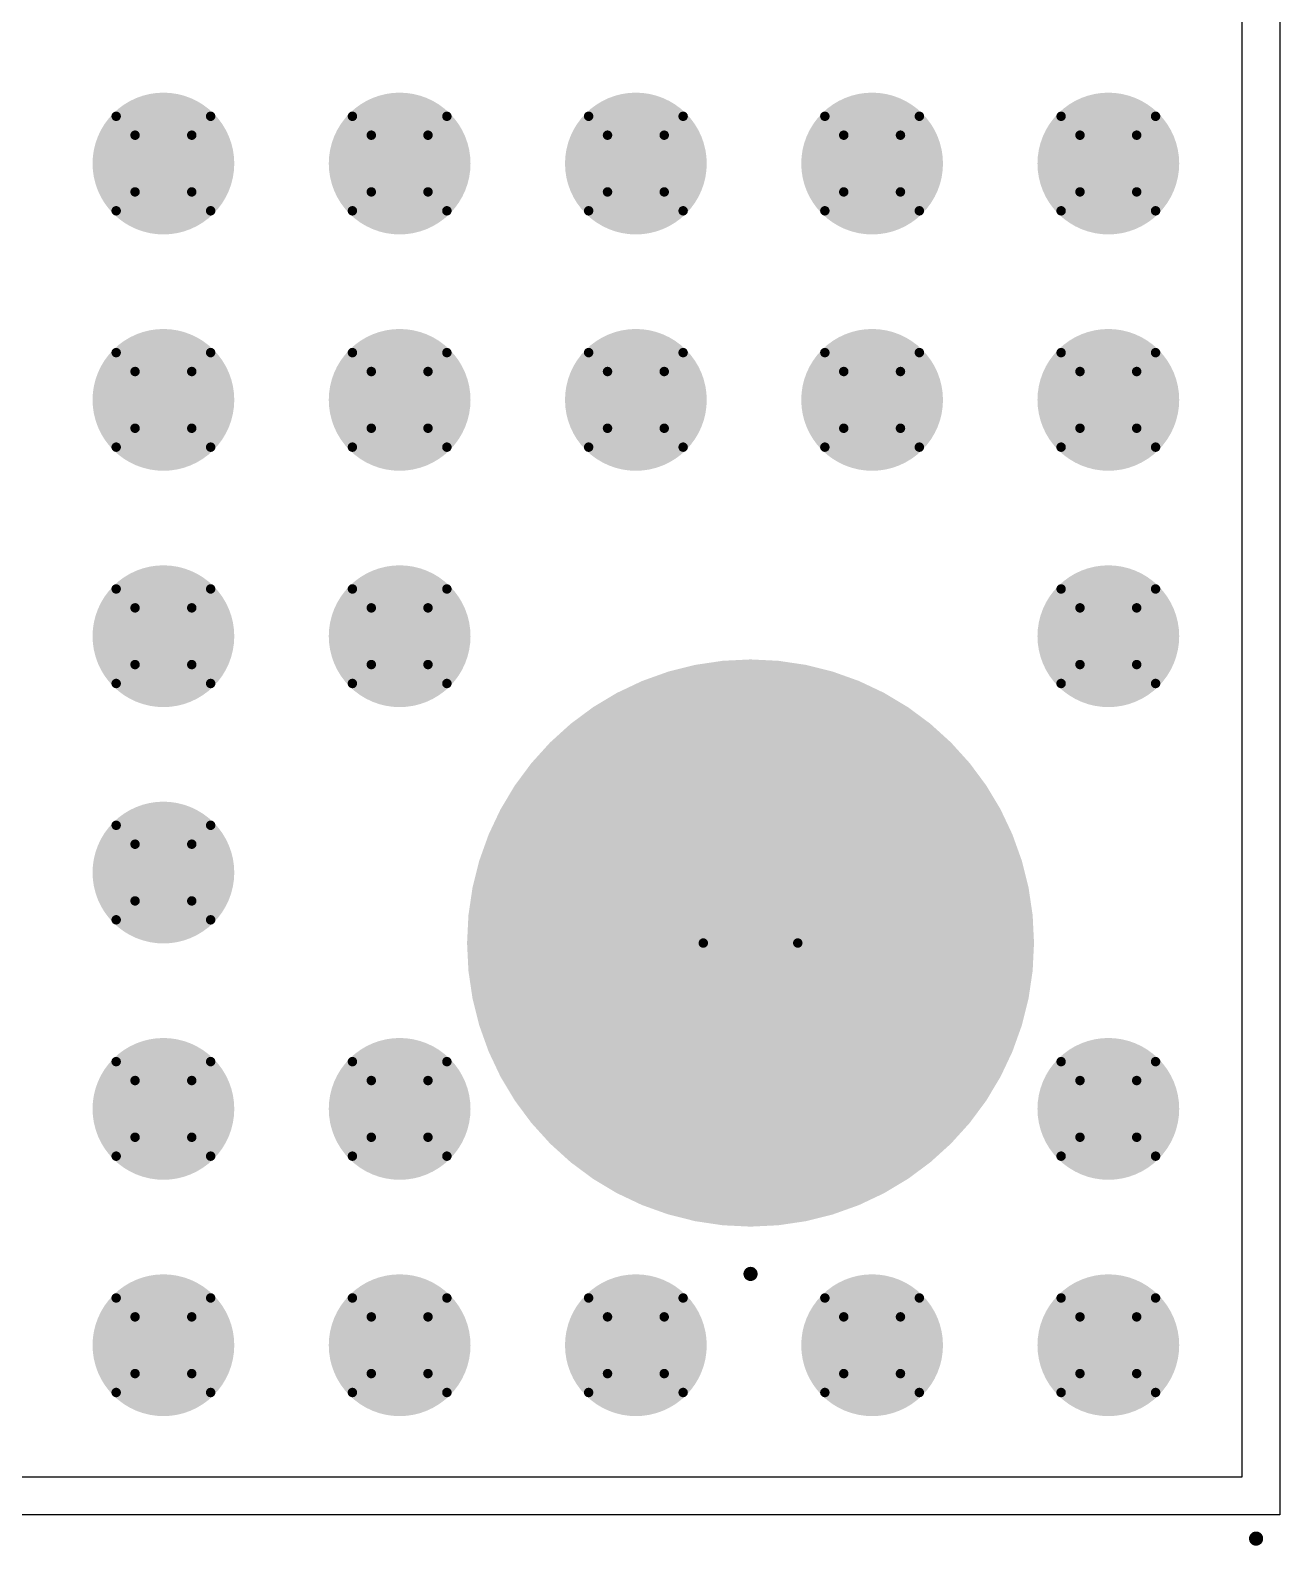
# Model space of a CAD drawing. Header units: millimetres. Extents: x -0.89 to 0.88, y -1.01 to 1.57.
# Drawn here: x 0.6156 to 0.88, y -1.0115 to -0.6909 of the extents above; entities that cross this region are included whole.
import ezdxf

# ---------------------------------------------------------------- set-up
doc = ezdxf.new("R2010")
doc.units = ezdxf.units.MM
doc.header["$MEASUREMENT"] = 0
for name, color, linetype in [('BottomLayer', 5, 'Continuous'), ('DrillDrawing', 1, 'Continuous'), ('Mechanical2', 216, 'Continuous'), ('Mechanical9', 56, 'Continuous'), ('MultiLayer', 9, 'Continuous'), ('PadHoleLayer', 156, 'Continuous'), ('TopLayer', 1, 'Continuous'), ('TopSolder', 216, 'Continuous'), ('ViaHoleLayer', 16, 'Continuous')]:
    doc.layers.add(name, color=color, linetype=linetype)

msp = doc.modelspace()

# ---------------------------------------------------------------- linework, layer by layer
at = {"layer": 'BottomLayer'}
for p, q in [((0.872, 0.997), (0.872, -0.997)), ((0.872, -0.997), (-0.872, -0.997))]:
    msp.add_line(p, q, dxfattribs=at)
for points, const_width in [([(0.63623, -0.71909, 1), (0.65123, -0.71909, 1)], 0.015), ([(0.68623, -0.71909, 1), (0.70123, -0.71909, 1)], 0.015), ([(0.73623, -0.71909, 1), (0.75123, -0.71909, 1)], 0.015), ([(0.78623, -0.71909, 1), (0.80123, -0.71909, 1)], 0.015), ([(0.83623, -0.71909, 1), (0.85123, -0.71909, 1)], 0.015), ([(0.63623, -0.76909, 1), (0.65123, -0.76909, 1)], 0.015), ([(0.68623, -0.76909, 1), (0.70123, -0.76909, 1)], 0.015), ([(0.73623, -0.76909, 1), (0.75123, -0.76909, 1)], 0.015), ([(0.78623, -0.76909, 1), (0.80123, -0.76909, 1)], 0.015), ([(0.83623, -0.76909, 1), (0.85123, -0.76909, 1)], 0.015), ([(0.63623, -0.81909, 1), (0.65123, -0.81909, 1)], 0.015), ([(0.68623, -0.81909, 1), (0.70123, -0.81909, 1)], 0.015), ([(0.83623, -0.81909, 1), (0.85123, -0.81909, 1)], 0.015), ([(0.738, -0.884, 1), (0.798, -0.884, 1)], 0.06), ([(0.63623, -0.86909, 1), (0.65123, -0.86909, 1)], 0.015), ([(0.63623, -0.91909, 1), (0.65123, -0.91909, 1)], 0.015), ([(0.68623, -0.91909, 1), (0.70123, -0.91909, 1)], 0.015), ([(0.83623, -0.91909, 1), (0.85123, -0.91909, 1)], 0.015), ([(0.63623, -0.96909, 1), (0.65123, -0.96909, 1)], 0.015), ([(0.68623, -0.96909, 1), (0.70123, -0.96909, 1)], 0.015), ([(0.73623, -0.96909, 1), (0.75123, -0.96909, 1)], 0.015), ([(0.78623, -0.96909, 1), (0.80123, -0.96909, 1)], 0.015), ([(0.83623, -0.96909, 1), (0.85123, -0.96909, 1)], 0.015)]:
    msp.add_lwpolyline(points, format="xyb", close=True, dxfattribs=dict(at, const_width=const_width))
at = {"layer": 'DrillDrawing', "const_width": 0.002}
for points in [[(0.63373, -0.70909), (0.65373, -0.70909)], [(0.63373, -0.72909), (0.63373, -0.70909)], [(0.65373, -0.72909), (0.65373, -0.70909)], [(0.68373, -0.70909), (0.70373, -0.70909)], [(0.68373, -0.72909), (0.68373, -0.70909)], [(0.70373, -0.72909), (0.70373, -0.70909)], [(0.73373, -0.70909), (0.75373, -0.70909)], [(0.73373, -0.72909), (0.73373, -0.70909)], [(0.75373, -0.72909), (0.75373, -0.70909)], [(0.78373, -0.70909), (0.80373, -0.70909)], [(0.78373, -0.72909), (0.78373, -0.70909)], [(0.80373, -0.72909), (0.80373, -0.70909)], [(0.83373, -0.70909), (0.85373, -0.70909)], [(0.83373, -0.72909), (0.83373, -0.70909)], [(0.85373, -0.72909), (0.85373, -0.70909)], [(0.63773, -0.71309), (0.64973, -0.71309)], [(0.63773, -0.72509), (0.63773, -0.71309)], [(0.64973, -0.72509), (0.64973, -0.71309)], [(0.68773, -0.71309), (0.69973, -0.71309)], [(0.68773, -0.72509), (0.68773, -0.71309)], [(0.69973, -0.72509), (0.69973, -0.71309)], [(0.73773, -0.71309), (0.74973, -0.71309)], [(0.73773, -0.72509), (0.73773, -0.71309)], [(0.74973, -0.72509), (0.74973, -0.71309)], [(0.78773, -0.71309), (0.79973, -0.71309)], [(0.78773, -0.72509), (0.78773, -0.71309)], [(0.79973, -0.72509), (0.79973, -0.71309)], [(0.83773, -0.71309), (0.84973, -0.71309)], [(0.83773, -0.72509), (0.83773, -0.71309)], [(0.84973, -0.72509), (0.84973, -0.71309)], [(0.63773, -0.72509), (0.64973, -0.72509)], [(0.68773, -0.72509), (0.69973, -0.72509)], [(0.73773, -0.72509), (0.74973, -0.72509)], [(0.78773, -0.72509), (0.79973, -0.72509)], [(0.83773, -0.72509), (0.84973, -0.72509)], [(0.63373, -0.72909), (0.65373, -0.72909)], [(0.68373, -0.72909), (0.70373, -0.72909)], [(0.73373, -0.72909), (0.75373, -0.72909)], [(0.78373, -0.72909), (0.80373, -0.72909)], [(0.83373, -0.72909), (0.85373, -0.72909)], [(0.63373, -0.75909), (0.65373, -0.75909)], [(0.63373, -0.77909), (0.63373, -0.75909)], [(0.65373, -0.77909), (0.65373, -0.75909)], [(0.68373, -0.75909), (0.70373, -0.75909)], [(0.68373, -0.77909), (0.68373, -0.75909)], [(0.70373, -0.77909), (0.70373, -0.75909)], [(0.73373, -0.75909), (0.75373, -0.75909)], [(0.73373, -0.77909), (0.73373, -0.75909)], [(0.75373, -0.77909), (0.75373, -0.75909)], [(0.78373, -0.75909), (0.80373, -0.75909)], [(0.78373, -0.77909), (0.78373, -0.75909)], [(0.80373, -0.77909), (0.80373, -0.75909)], [(0.83373, -0.75909), (0.85373, -0.75909)], [(0.83373, -0.77909), (0.83373, -0.75909)], [(0.85373, -0.77909), (0.85373, -0.75909)], [(0.63773, -0.76309), (0.64973, -0.76309)], [(0.63773, -0.77509), (0.63773, -0.76309)], [(0.64973, -0.77509), (0.64973, -0.76309)], [(0.68773, -0.76309), (0.69973, -0.76309)], [(0.68773, -0.77509), (0.68773, -0.76309)], [(0.69973, -0.77509), (0.69973, -0.76309)], [(0.73773, -0.76309), (0.74973, -0.76309)], [(0.73773, -0.77509), (0.73773, -0.76309)], [(0.74973, -0.77509), (0.74973, -0.76309)], [(0.78773, -0.76309), (0.79973, -0.76309)], [(0.78773, -0.77509), (0.78773, -0.76309)], [(0.79973, -0.77509), (0.79973, -0.76309)], [(0.83773, -0.76309), (0.84973, -0.76309)], [(0.83773, -0.77509), (0.83773, -0.76309)], [(0.84973, -0.77509), (0.84973, -0.76309)], [(0.63773, -0.77509), (0.64973, -0.77509)], [(0.68773, -0.77509), (0.69973, -0.77509)], [(0.73773, -0.77509), (0.74973, -0.77509)], [(0.78773, -0.77509), (0.79973, -0.77509)], [(0.83773, -0.77509), (0.84973, -0.77509)], [(0.63373, -0.77909), (0.65373, -0.77909)], [(0.68373, -0.77909), (0.70373, -0.77909)], [(0.73373, -0.77909), (0.75373, -0.77909)], [(0.78373, -0.77909), (0.80373, -0.77909)], [(0.83373, -0.77909), (0.85373, -0.77909)], [(0.63373, -0.80909), (0.65373, -0.80909)], [(0.63373, -0.82909), (0.63373, -0.80909)], [(0.65373, -0.82909), (0.65373, -0.80909)], [(0.68373, -0.80909), (0.70373, -0.80909)], [(0.68373, -0.82909), (0.68373, -0.80909)], [(0.70373, -0.82909), (0.70373, -0.80909)], [(0.83373, -0.80909), (0.85373, -0.80909)], [(0.83373, -0.82909), (0.83373, -0.80909)], [(0.85373, -0.82909), (0.85373, -0.80909)], [(0.63773, -0.81309), (0.64973, -0.81309)], [(0.63773, -0.82509), (0.63773, -0.81309)], [(0.64973, -0.82509), (0.64973, -0.81309)], [(0.68773, -0.81309), (0.69973, -0.81309)], [(0.68773, -0.82509), (0.68773, -0.81309)], [(0.69973, -0.82509), (0.69973, -0.81309)], [(0.83773, -0.81309), (0.84973, -0.81309)], [(0.83773, -0.82509), (0.83773, -0.81309)], [(0.84973, -0.82509), (0.84973, -0.81309)], [(0.63773, -0.82509), (0.64973, -0.82509)], [(0.68773, -0.82509), (0.69973, -0.82509)], [(0.83773, -0.82509), (0.84973, -0.82509)], [(0.63373, -0.82909), (0.65373, -0.82909)], [(0.68373, -0.82909), (0.70373, -0.82909)], [(0.83373, -0.82909), (0.85373, -0.82909)], [(0.63373, -0.85909), (0.65373, -0.85909)], [(0.63373, -0.87909), (0.63373, -0.85909)], [(0.65373, -0.87909), (0.65373, -0.85909)], [(0.63773, -0.86309), (0.64973, -0.86309)], [(0.63773, -0.87509), (0.63773, -0.86309)], [(0.64973, -0.87509), (0.64973, -0.86309)], [(0.63773, -0.87509), (0.64973, -0.87509)], [(0.63373, -0.87909), (0.65373, -0.87909)], [(0.63373, -0.90909), (0.65373, -0.90909)], [(0.63373, -0.92909), (0.63373, -0.90909)], [(0.65373, -0.92909), (0.65373, -0.90909)], [(0.68373, -0.90909), (0.70373, -0.90909)], [(0.68373, -0.92909), (0.68373, -0.90909)], [(0.70373, -0.92909), (0.70373, -0.90909)], [(0.83373, -0.90909), (0.85373, -0.90909)], [(0.83373, -0.92909), (0.83373, -0.90909)], [(0.85373, -0.92909), (0.85373, -0.90909)], [(0.63773, -0.91309), (0.64973, -0.91309)], [(0.63773, -0.92509), (0.63773, -0.91309)], [(0.64973, -0.92509), (0.64973, -0.91309)], [(0.68773, -0.91309), (0.69973, -0.91309)], [(0.68773, -0.92509), (0.68773, -0.91309)], [(0.69973, -0.92509), (0.69973, -0.91309)], [(0.83773, -0.91309), (0.84973, -0.91309)], [(0.83773, -0.92509), (0.83773, -0.91309)], [(0.84973, -0.92509), (0.84973, -0.91309)], [(0.63773, -0.92509), (0.64973, -0.92509)], [(0.68773, -0.92509), (0.69973, -0.92509)], [(0.83773, -0.92509), (0.84973, -0.92509)], [(0.63373, -0.92909), (0.65373, -0.92909)], [(0.68373, -0.92909), (0.70373, -0.92909)], [(0.83373, -0.92909), (0.85373, -0.92909)], [(0.63373, -0.95909), (0.65373, -0.95909)], [(0.63373, -0.97909), (0.63373, -0.95909)], [(0.65373, -0.97909), (0.65373, -0.95909)], [(0.68373, -0.95909), (0.70373, -0.95909)], [(0.68373, -0.97909), (0.68373, -0.95909)], [(0.70373, -0.97909), (0.70373, -0.95909)], [(0.73373, -0.95909), (0.75373, -0.95909)], [(0.73373, -0.97909), (0.73373, -0.95909)], [(0.75373, -0.97909), (0.75373, -0.95909)], [(0.78373, -0.95909), (0.80373, -0.95909)], [(0.78373, -0.97909), (0.78373, -0.95909)], [(0.80373, -0.97909), (0.80373, -0.95909)], [(0.83373, -0.95909), (0.85373, -0.95909)], [(0.83373, -0.97909), (0.83373, -0.95909)], [(0.85373, -0.97909), (0.85373, -0.95909)], [(0.63773, -0.96309), (0.64973, -0.96309)], [(0.63773, -0.97509), (0.63773, -0.96309)], [(0.64973, -0.97509), (0.64973, -0.96309)], [(0.68773, -0.96309), (0.69973, -0.96309)], [(0.68773, -0.97509), (0.68773, -0.96309)], [(0.69973, -0.97509), (0.69973, -0.96309)], [(0.73773, -0.96309), (0.74973, -0.96309)], [(0.73773, -0.97509), (0.73773, -0.96309)], [(0.74973, -0.97509), (0.74973, -0.96309)], [(0.78773, -0.96309), (0.79973, -0.96309)], [(0.78773, -0.97509), (0.78773, -0.96309)], [(0.79973, -0.97509), (0.79973, -0.96309)], [(0.83773, -0.96309), (0.84973, -0.96309)], [(0.83773, -0.97509), (0.83773, -0.96309)], [(0.84973, -0.97509), (0.84973, -0.96309)], [(0.63773, -0.97509), (0.64973, -0.97509)], [(0.68773, -0.97509), (0.69973, -0.97509)], [(0.73773, -0.97509), (0.74973, -0.97509)], [(0.78773, -0.97509), (0.79973, -0.97509)], [(0.83773, -0.97509), (0.84973, -0.97509)], [(0.63373, -0.97909), (0.65373, -0.97909)], [(0.68373, -0.97909), (0.70373, -0.97909)], [(0.73373, -0.97909), (0.75373, -0.97909)], [(0.78373, -0.97909), (0.80373, -0.97909)], [(0.83373, -0.97909), (0.85373, -0.97909)]]:
    msp.add_lwpolyline(points, dxfattribs=at)
at = {"layer": 'DrillDrawing'}
for points, const_width in [([(0.63323, -0.70909, 1), (0.63423, -0.70909, 1)], 0.001), ([(0.63323, -0.70909, 1), (0.63423, -0.70909, 1)], 0.001), ([(0.65323, -0.70909, 1), (0.65423, -0.70909, 1)], 0.001), ([(0.65323, -0.70909, 1), (0.65423, -0.70909, 1)], 0.001), ([(0.68323, -0.70909, 1), (0.68423, -0.70909, 1)], 0.001), ([(0.68323, -0.70909, 1), (0.68423, -0.70909, 1)], 0.001), ([(0.70323, -0.70909, 1), (0.70423, -0.70909, 1)], 0.001), ([(0.70323, -0.70909, 1), (0.70423, -0.70909, 1)], 0.001), ([(0.73323, -0.70909, 1), (0.73423, -0.70909, 1)], 0.001), ([(0.73323, -0.70909, 1), (0.73423, -0.70909, 1)], 0.001), ([(0.75323, -0.70909, 1), (0.75423, -0.70909, 1)], 0.001), ([(0.75323, -0.70909, 1), (0.75423, -0.70909, 1)], 0.001), ([(0.78323, -0.70909, 1), (0.78423, -0.70909, 1)], 0.001), ([(0.78323, -0.70909, 1), (0.78423, -0.70909, 1)], 0.001), ([(0.80323, -0.70909, 1), (0.80423, -0.70909, 1)], 0.001), ([(0.80323, -0.70909, 1), (0.80423, -0.70909, 1)], 0.001), ([(0.83323, -0.70909, 1), (0.83423, -0.70909, 1)], 0.001), ([(0.83323, -0.70909, 1), (0.83423, -0.70909, 1)], 0.001), ([(0.85323, -0.70909, 1), (0.85423, -0.70909, 1)], 0.001), ([(0.85323, -0.70909, 1), (0.85423, -0.70909, 1)], 0.001), ([(0.63723, -0.71309, 1), (0.63823, -0.71309, 1)], 0.001), ([(0.63723, -0.71309, 1), (0.63823, -0.71309, 1)], 0.001), ([(0.64923, -0.71309, 1), (0.65023, -0.71309, 1)], 0.001), ([(0.64923, -0.71309, 1), (0.65023, -0.71309, 1)], 0.001), ([(0.68723, -0.71309, 1), (0.68823, -0.71309, 1)], 0.001), ([(0.68723, -0.71309, 1), (0.68823, -0.71309, 1)], 0.001), ([(0.69923, -0.71309, 1), (0.70023, -0.71309, 1)], 0.001), ([(0.69923, -0.71309, 1), (0.70023, -0.71309, 1)], 0.001), ([(0.73723, -0.71309, 1), (0.73823, -0.71309, 1)], 0.001), ([(0.73723, -0.71309, 1), (0.73823, -0.71309, 1)], 0.001), ([(0.74923, -0.71309, 1), (0.75023, -0.71309, 1)], 0.001), ([(0.74923, -0.71309, 1), (0.75023, -0.71309, 1)], 0.001), ([(0.78723, -0.71309, 1), (0.78823, -0.71309, 1)], 0.001), ([(0.78723, -0.71309, 1), (0.78823, -0.71309, 1)], 0.001), ([(0.79923, -0.71309, 1), (0.80023, -0.71309, 1)], 0.001), ([(0.79923, -0.71309, 1), (0.80023, -0.71309, 1)], 0.001), ([(0.83723, -0.71309, 1), (0.83823, -0.71309, 1)], 0.001), ([(0.83723, -0.71309, 1), (0.83823, -0.71309, 1)], 0.001), ([(0.84923, -0.71309, 1), (0.85023, -0.71309, 1)], 0.001), ([(0.84923, -0.71309, 1), (0.85023, -0.71309, 1)], 0.001), ([(0.63723, -0.72509, 1), (0.63823, -0.72509, 1)], 0.001), ([(0.63723, -0.72509, 1), (0.63823, -0.72509, 1)], 0.001), ([(0.64923, -0.72509, 1), (0.65023, -0.72509, 1)], 0.001), ([(0.64923, -0.72509, 1), (0.65023, -0.72509, 1)], 0.001), ([(0.68723, -0.72509, 1), (0.68823, -0.72509, 1)], 0.001), ([(0.68723, -0.72509, 1), (0.68823, -0.72509, 1)], 0.001), ([(0.69923, -0.72509, 1), (0.70023, -0.72509, 1)], 0.001), ([(0.69923, -0.72509, 1), (0.70023, -0.72509, 1)], 0.001), ([(0.73723, -0.72509, 1), (0.73823, -0.72509, 1)], 0.001), ([(0.73723, -0.72509, 1), (0.73823, -0.72509, 1)], 0.001), ([(0.74923, -0.72509, 1), (0.75023, -0.72509, 1)], 0.001), ([(0.74923, -0.72509, 1), (0.75023, -0.72509, 1)], 0.001), ([(0.78723, -0.72509, 1), (0.78823, -0.72509, 1)], 0.001), ([(0.78723, -0.72509, 1), (0.78823, -0.72509, 1)], 0.001), ([(0.79923, -0.72509, 1), (0.80023, -0.72509, 1)], 0.001), ([(0.79923, -0.72509, 1), (0.80023, -0.72509, 1)], 0.001), ([(0.83723, -0.72509, 1), (0.83823, -0.72509, 1)], 0.001), ([(0.83723, -0.72509, 1), (0.83823, -0.72509, 1)], 0.001), ([(0.84923, -0.72509, 1), (0.85023, -0.72509, 1)], 0.001), ([(0.84923, -0.72509, 1), (0.85023, -0.72509, 1)], 0.001), ([(0.63323, -0.72909, 1), (0.63423, -0.72909, 1)], 0.001), ([(0.63323, -0.72909, 1), (0.63423, -0.72909, 1)], 0.001), ([(0.65323, -0.72909, 1), (0.65423, -0.72909, 1)], 0.001), ([(0.65323, -0.72909, 1), (0.65423, -0.72909, 1)], 0.001), ([(0.68323, -0.72909, 1), (0.68423, -0.72909, 1)], 0.001), ([(0.68323, -0.72909, 1), (0.68423, -0.72909, 1)], 0.001), ([(0.70323, -0.72909, 1), (0.70423, -0.72909, 1)], 0.001), ([(0.70323, -0.72909, 1), (0.70423, -0.72909, 1)], 0.001), ([(0.73323, -0.72909, 1), (0.73423, -0.72909, 1)], 0.001), ([(0.73323, -0.72909, 1), (0.73423, -0.72909, 1)], 0.001), ([(0.75323, -0.72909, 1), (0.75423, -0.72909, 1)], 0.001), ([(0.75323, -0.72909, 1), (0.75423, -0.72909, 1)], 0.001), ([(0.78323, -0.72909, 1), (0.78423, -0.72909, 1)], 0.001), ([(0.78323, -0.72909, 1), (0.78423, -0.72909, 1)], 0.001), ([(0.80323, -0.72909, 1), (0.80423, -0.72909, 1)], 0.001), ([(0.80323, -0.72909, 1), (0.80423, -0.72909, 1)], 0.001), ([(0.83323, -0.72909, 1), (0.83423, -0.72909, 1)], 0.001), ([(0.83323, -0.72909, 1), (0.83423, -0.72909, 1)], 0.001), ([(0.85323, -0.72909, 1), (0.85423, -0.72909, 1)], 0.001), ([(0.85323, -0.72909, 1), (0.85423, -0.72909, 1)], 0.001), ([(0.63323, -0.75909, 1), (0.63423, -0.75909, 1)], 0.001), ([(0.63323, -0.75909, 1), (0.63423, -0.75909, 1)], 0.001), ([(0.65323, -0.75909, 1), (0.65423, -0.75909, 1)], 0.001), ([(0.65323, -0.75909, 1), (0.65423, -0.75909, 1)], 0.001), ([(0.68323, -0.75909, 1), (0.68423, -0.75909, 1)], 0.001), ([(0.68323, -0.75909, 1), (0.68423, -0.75909, 1)], 0.001), ([(0.70323, -0.75909, 1), (0.70423, -0.75909, 1)], 0.001), ([(0.70323, -0.75909, 1), (0.70423, -0.75909, 1)], 0.001), ([(0.73323, -0.75909, 1), (0.73423, -0.75909, 1)], 0.001), ([(0.73323, -0.75909, 1), (0.73423, -0.75909, 1)], 0.001), ([(0.75323, -0.75909, 1), (0.75423, -0.75909, 1)], 0.001), ([(0.75323, -0.75909, 1), (0.75423, -0.75909, 1)], 0.001), ([(0.78323, -0.75909, 1), (0.78423, -0.75909, 1)], 0.001), ([(0.78323, -0.75909, 1), (0.78423, -0.75909, 1)], 0.001), ([(0.80323, -0.75909, 1), (0.80423, -0.75909, 1)], 0.001), ([(0.80323, -0.75909, 1), (0.80423, -0.75909, 1)], 0.001), ([(0.83323, -0.75909, 1), (0.83423, -0.75909, 1)], 0.001), ([(0.83323, -0.75909, 1), (0.83423, -0.75909, 1)], 0.001), ([(0.85323, -0.75909, 1), (0.85423, -0.75909, 1)], 0.001), ([(0.85323, -0.75909, 1), (0.85423, -0.75909, 1)], 0.001), ([(0.63723, -0.76309, 1), (0.63823, -0.76309, 1)], 0.001), ([(0.63723, -0.76309, 1), (0.63823, -0.76309, 1)], 0.001), ([(0.64923, -0.76309, 1), (0.65023, -0.76309, 1)], 0.001), ([(0.64923, -0.76309, 1), (0.65023, -0.76309, 1)], 0.001), ([(0.68723, -0.76309, 1), (0.68823, -0.76309, 1)], 0.001), ([(0.68723, -0.76309, 1), (0.68823, -0.76309, 1)], 0.001), ([(0.69923, -0.76309, 1), (0.70023, -0.76309, 1)], 0.001), ([(0.69923, -0.76309, 1), (0.70023, -0.76309, 1)], 0.001), ([(0.73723, -0.76309, 1), (0.73823, -0.76309, 1)], 0.001), ([(0.73723, -0.76309, 1), (0.73823, -0.76309, 1)], 0.001), ([(0.74923, -0.76309, 1), (0.75023, -0.76309, 1)], 0.001), ([(0.74923, -0.76309, 1), (0.75023, -0.76309, 1)], 0.001), ([(0.78723, -0.76309, 1), (0.78823, -0.76309, 1)], 0.001), ([(0.78723, -0.76309, 1), (0.78823, -0.76309, 1)], 0.001), ([(0.79923, -0.76309, 1), (0.80023, -0.76309, 1)], 0.001), ([(0.79923, -0.76309, 1), (0.80023, -0.76309, 1)], 0.001), ([(0.83723, -0.76309, 1), (0.83823, -0.76309, 1)], 0.001), ([(0.83723, -0.76309, 1), (0.83823, -0.76309, 1)], 0.001), ([(0.84923, -0.76309, 1), (0.85023, -0.76309, 1)], 0.001), ([(0.84923, -0.76309, 1), (0.85023, -0.76309, 1)], 0.001), ([(0.63723, -0.77509, 1), (0.63823, -0.77509, 1)], 0.001), ([(0.63723, -0.77509, 1), (0.63823, -0.77509, 1)], 0.001), ([(0.64923, -0.77509, 1), (0.65023, -0.77509, 1)], 0.001), ([(0.64923, -0.77509, 1), (0.65023, -0.77509, 1)], 0.001), ([(0.68723, -0.77509, 1), (0.68823, -0.77509, 1)], 0.001), ([(0.68723, -0.77509, 1), (0.68823, -0.77509, 1)], 0.001), ([(0.69923, -0.77509, 1), (0.70023, -0.77509, 1)], 0.001), ([(0.69923, -0.77509, 1), (0.70023, -0.77509, 1)], 0.001), ([(0.73723, -0.77509, 1), (0.73823, -0.77509, 1)], 0.001), ([(0.73723, -0.77509, 1), (0.73823, -0.77509, 1)], 0.001), ([(0.74923, -0.77509, 1), (0.75023, -0.77509, 1)], 0.001), ([(0.74923, -0.77509, 1), (0.75023, -0.77509, 1)], 0.001), ([(0.78723, -0.77509, 1), (0.78823, -0.77509, 1)], 0.001), ([(0.78723, -0.77509, 1), (0.78823, -0.77509, 1)], 0.001), ([(0.79923, -0.77509, 1), (0.80023, -0.77509, 1)], 0.001), ([(0.79923, -0.77509, 1), (0.80023, -0.77509, 1)], 0.001), ([(0.83723, -0.77509, 1), (0.83823, -0.77509, 1)], 0.001), ([(0.83723, -0.77509, 1), (0.83823, -0.77509, 1)], 0.001), ([(0.84923, -0.77509, 1), (0.85023, -0.77509, 1)], 0.001), ([(0.84923, -0.77509, 1), (0.85023, -0.77509, 1)], 0.001), ([(0.63323, -0.77909, 1), (0.63423, -0.77909, 1)], 0.001), ([(0.63323, -0.77909, 1), (0.63423, -0.77909, 1)], 0.001), ([(0.65323, -0.77909, 1), (0.65423, -0.77909, 1)], 0.001), ([(0.65323, -0.77909, 1), (0.65423, -0.77909, 1)], 0.001), ([(0.68323, -0.77909, 1), (0.68423, -0.77909, 1)], 0.001), ([(0.68323, -0.77909, 1), (0.68423, -0.77909, 1)], 0.001), ([(0.70323, -0.77909, 1), (0.70423, -0.77909, 1)], 0.001), ([(0.70323, -0.77909, 1), (0.70423, -0.77909, 1)], 0.001), ([(0.73323, -0.77909, 1), (0.73423, -0.77909, 1)], 0.001), ([(0.73323, -0.77909, 1), (0.73423, -0.77909, 1)], 0.001), ([(0.75323, -0.77909, 1), (0.75423, -0.77909, 1)], 0.001), ([(0.75323, -0.77909, 1), (0.75423, -0.77909, 1)], 0.001), ([(0.78323, -0.77909, 1), (0.78423, -0.77909, 1)], 0.001), ([(0.78323, -0.77909, 1), (0.78423, -0.77909, 1)], 0.001), ([(0.80323, -0.77909, 1), (0.80423, -0.77909, 1)], 0.001), ([(0.80323, -0.77909, 1), (0.80423, -0.77909, 1)], 0.001), ([(0.83323, -0.77909, 1), (0.83423, -0.77909, 1)], 0.001), ([(0.83323, -0.77909, 1), (0.83423, -0.77909, 1)], 0.001), ([(0.85323, -0.77909, 1), (0.85423, -0.77909, 1)], 0.001), ([(0.85323, -0.77909, 1), (0.85423, -0.77909, 1)], 0.001), ([(0.63323, -0.80909, 1), (0.63423, -0.80909, 1)], 0.001), ([(0.63323, -0.80909, 1), (0.63423, -0.80909, 1)], 0.001), ([(0.65323, -0.80909, 1), (0.65423, -0.80909, 1)], 0.001), ([(0.65323, -0.80909, 1), (0.65423, -0.80909, 1)], 0.001), ([(0.68323, -0.80909, 1), (0.68423, -0.80909, 1)], 0.001), ([(0.68323, -0.80909, 1), (0.68423, -0.80909, 1)], 0.001), ([(0.70323, -0.80909, 1), (0.70423, -0.80909, 1)], 0.001), ([(0.70323, -0.80909, 1), (0.70423, -0.80909, 1)], 0.001), ([(0.83323, -0.80909, 1), (0.83423, -0.80909, 1)], 0.001), ([(0.83323, -0.80909, 1), (0.83423, -0.80909, 1)], 0.001), ([(0.85323, -0.80909, 1), (0.85423, -0.80909, 1)], 0.001), ([(0.85323, -0.80909, 1), (0.85423, -0.80909, 1)], 0.001), ([(0.63723, -0.81309, 1), (0.63823, -0.81309, 1)], 0.001), ([(0.63723, -0.81309, 1), (0.63823, -0.81309, 1)], 0.001), ([(0.64923, -0.81309, 1), (0.65023, -0.81309, 1)], 0.001), ([(0.64923, -0.81309, 1), (0.65023, -0.81309, 1)], 0.001), ([(0.68723, -0.81309, 1), (0.68823, -0.81309, 1)], 0.001), ([(0.68723, -0.81309, 1), (0.68823, -0.81309, 1)], 0.001), ([(0.69923, -0.81309, 1), (0.70023, -0.81309, 1)], 0.001), ([(0.69923, -0.81309, 1), (0.70023, -0.81309, 1)], 0.001), ([(0.83723, -0.81309, 1), (0.83823, -0.81309, 1)], 0.001), ([(0.83723, -0.81309, 1), (0.83823, -0.81309, 1)], 0.001), ([(0.84923, -0.81309, 1), (0.85023, -0.81309, 1)], 0.001), ([(0.84923, -0.81309, 1), (0.85023, -0.81309, 1)], 0.001), ([(0.63723, -0.82509, 1), (0.63823, -0.82509, 1)], 0.001), ([(0.63723, -0.82509, 1), (0.63823, -0.82509, 1)], 0.001), ([(0.64923, -0.82509, 1), (0.65023, -0.82509, 1)], 0.001), ([(0.64923, -0.82509, 1), (0.65023, -0.82509, 1)], 0.001), ([(0.68723, -0.82509, 1), (0.68823, -0.82509, 1)], 0.001), ([(0.68723, -0.82509, 1), (0.68823, -0.82509, 1)], 0.001), ([(0.69923, -0.82509, 1), (0.70023, -0.82509, 1)], 0.001), ([(0.69923, -0.82509, 1), (0.70023, -0.82509, 1)], 0.001), ([(0.83723, -0.82509, 1), (0.83823, -0.82509, 1)], 0.001), ([(0.83723, -0.82509, 1), (0.83823, -0.82509, 1)], 0.001), ([(0.84923, -0.82509, 1), (0.85023, -0.82509, 1)], 0.001), ([(0.84923, -0.82509, 1), (0.85023, -0.82509, 1)], 0.001), ([(0.63323, -0.82909, 1), (0.63423, -0.82909, 1)], 0.001), ([(0.63323, -0.82909, 1), (0.63423, -0.82909, 1)], 0.001), ([(0.65323, -0.82909, 1), (0.65423, -0.82909, 1)], 0.001), ([(0.65323, -0.82909, 1), (0.65423, -0.82909, 1)], 0.001), ([(0.68323, -0.82909, 1), (0.68423, -0.82909, 1)], 0.001), ([(0.68323, -0.82909, 1), (0.68423, -0.82909, 1)], 0.001), ([(0.70323, -0.82909, 1), (0.70423, -0.82909, 1)], 0.001), ([(0.70323, -0.82909, 1), (0.70423, -0.82909, 1)], 0.001), ([(0.83323, -0.82909, 1), (0.83423, -0.82909, 1)], 0.001), ([(0.83323, -0.82909, 1), (0.83423, -0.82909, 1)], 0.001), ([(0.85323, -0.82909, 1), (0.85423, -0.82909, 1)], 0.001), ([(0.85323, -0.82909, 1), (0.85423, -0.82909, 1)], 0.001), ([(0.63323, -0.85909, 1), (0.63423, -0.85909, 1)], 0.001), ([(0.63323, -0.85909, 1), (0.63423, -0.85909, 1)], 0.001), ([(0.65323, -0.85909, 1), (0.65423, -0.85909, 1)], 0.001), ([(0.65323, -0.85909, 1), (0.65423, -0.85909, 1)], 0.001), ([(0.63723, -0.86309, 1), (0.63823, -0.86309, 1)], 0.001), ([(0.63723, -0.86309, 1), (0.63823, -0.86309, 1)], 0.001), ([(0.64923, -0.86309, 1), (0.65023, -0.86309, 1)], 0.001), ([(0.64923, -0.86309, 1), (0.65023, -0.86309, 1)], 0.001), ([(0.63723, -0.87509, 1), (0.63823, -0.87509, 1)], 0.001), ([(0.63723, -0.87509, 1), (0.63823, -0.87509, 1)], 0.001), ([(0.64923, -0.87509, 1), (0.65023, -0.87509, 1)], 0.001), ([(0.64923, -0.87509, 1), (0.65023, -0.87509, 1)], 0.001), ([(0.778, -0.884, 1), (0.758, -0.884, 1)], 0.002), ([(0.63323, -0.87909, 1), (0.63423, -0.87909, 1)], 0.001), ([(0.63323, -0.87909, 1), (0.63423, -0.87909, 1)], 0.001), ([(0.65323, -0.87909, 1), (0.65423, -0.87909, 1)], 0.001), ([(0.65323, -0.87909, 1), (0.65423, -0.87909, 1)], 0.001), ([(0.7575, -0.884, 1), (0.7585, -0.884, 1)], 0.001), ([(0.7775, -0.884, 1), (0.7785, -0.884, 1)], 0.001), ([(0.63323, -0.90909, 1), (0.63423, -0.90909, 1)], 0.001), ([(0.63323, -0.90909, 1), (0.63423, -0.90909, 1)], 0.001), ([(0.65323, -0.90909, 1), (0.65423, -0.90909, 1)], 0.001), ([(0.65323, -0.90909, 1), (0.65423, -0.90909, 1)], 0.001), ([(0.68323, -0.90909, 1), (0.68423, -0.90909, 1)], 0.001), ([(0.68323, -0.90909, 1), (0.68423, -0.90909, 1)], 0.001), ([(0.70323, -0.90909, 1), (0.70423, -0.90909, 1)], 0.001), ([(0.70323, -0.90909, 1), (0.70423, -0.90909, 1)], 0.001), ([(0.83323, -0.90909, 1), (0.83423, -0.90909, 1)], 0.001), ([(0.83323, -0.90909, 1), (0.83423, -0.90909, 1)], 0.001), ([(0.85323, -0.90909, 1), (0.85423, -0.90909, 1)], 0.001), ([(0.85323, -0.90909, 1), (0.85423, -0.90909, 1)], 0.001), ([(0.63723, -0.91309, 1), (0.63823, -0.91309, 1)], 0.001), ([(0.63723, -0.91309, 1), (0.63823, -0.91309, 1)], 0.001), ([(0.64923, -0.91309, 1), (0.65023, -0.91309, 1)], 0.001), ([(0.64923, -0.91309, 1), (0.65023, -0.91309, 1)], 0.001), ([(0.68723, -0.91309, 1), (0.68823, -0.91309, 1)], 0.001), ([(0.68723, -0.91309, 1), (0.68823, -0.91309, 1)], 0.001), ([(0.69923, -0.91309, 1), (0.70023, -0.91309, 1)], 0.001), ([(0.69923, -0.91309, 1), (0.70023, -0.91309, 1)], 0.001), ([(0.83723, -0.91309, 1), (0.83823, -0.91309, 1)], 0.001), ([(0.83723, -0.91309, 1), (0.83823, -0.91309, 1)], 0.001), ([(0.84923, -0.91309, 1), (0.85023, -0.91309, 1)], 0.001), ([(0.84923, -0.91309, 1), (0.85023, -0.91309, 1)], 0.001), ([(0.63723, -0.92509, 1), (0.63823, -0.92509, 1)], 0.001), ([(0.63723, -0.92509, 1), (0.63823, -0.92509, 1)], 0.001), ([(0.64923, -0.92509, 1), (0.65023, -0.92509, 1)], 0.001), ([(0.64923, -0.92509, 1), (0.65023, -0.92509, 1)], 0.001), ([(0.68723, -0.92509, 1), (0.68823, -0.92509, 1)], 0.001), ([(0.68723, -0.92509, 1), (0.68823, -0.92509, 1)], 0.001), ([(0.69923, -0.92509, 1), (0.70023, -0.92509, 1)], 0.001), ([(0.69923, -0.92509, 1), (0.70023, -0.92509, 1)], 0.001), ([(0.83723, -0.92509, 1), (0.83823, -0.92509, 1)], 0.001), ([(0.83723, -0.92509, 1), (0.83823, -0.92509, 1)], 0.001), ([(0.84923, -0.92509, 1), (0.85023, -0.92509, 1)], 0.001), ([(0.84923, -0.92509, 1), (0.85023, -0.92509, 1)], 0.001), ([(0.63323, -0.92909, 1), (0.63423, -0.92909, 1)], 0.001), ([(0.63323, -0.92909, 1), (0.63423, -0.92909, 1)], 0.001), ([(0.65323, -0.92909, 1), (0.65423, -0.92909, 1)], 0.001), ([(0.65323, -0.92909, 1), (0.65423, -0.92909, 1)], 0.001), ([(0.68323, -0.92909, 1), (0.68423, -0.92909, 1)], 0.001), ([(0.68323, -0.92909, 1), (0.68423, -0.92909, 1)], 0.001), ([(0.70323, -0.92909, 1), (0.70423, -0.92909, 1)], 0.001), ([(0.70323, -0.92909, 1), (0.70423, -0.92909, 1)], 0.001), ([(0.83323, -0.92909, 1), (0.83423, -0.92909, 1)], 0.001), ([(0.83323, -0.92909, 1), (0.83423, -0.92909, 1)], 0.001), ([(0.85323, -0.92909, 1), (0.85423, -0.92909, 1)], 0.001), ([(0.85323, -0.92909, 1), (0.85423, -0.92909, 1)], 0.001), ([(0.63323, -0.95909, 1), (0.63423, -0.95909, 1)], 0.001), ([(0.63323, -0.95909, 1), (0.63423, -0.95909, 1)], 0.001), ([(0.65323, -0.95909, 1), (0.65423, -0.95909, 1)], 0.001), ([(0.65323, -0.95909, 1), (0.65423, -0.95909, 1)], 0.001), ([(0.68323, -0.95909, 1), (0.68423, -0.95909, 1)], 0.001), ([(0.68323, -0.95909, 1), (0.68423, -0.95909, 1)], 0.001), ([(0.70323, -0.95909, 1), (0.70423, -0.95909, 1)], 0.001), ([(0.70323, -0.95909, 1), (0.70423, -0.95909, 1)], 0.001), ([(0.73323, -0.95909, 1), (0.73423, -0.95909, 1)], 0.001), ([(0.73323, -0.95909, 1), (0.73423, -0.95909, 1)], 0.001), ([(0.75323, -0.95909, 1), (0.75423, -0.95909, 1)], 0.001), ([(0.75323, -0.95909, 1), (0.75423, -0.95909, 1)], 0.001), ([(0.78323, -0.95909, 1), (0.78423, -0.95909, 1)], 0.001), ([(0.78323, -0.95909, 1), (0.78423, -0.95909, 1)], 0.001), ([(0.80323, -0.95909, 1), (0.80423, -0.95909, 1)], 0.001), ([(0.80323, -0.95909, 1), (0.80423, -0.95909, 1)], 0.001), ([(0.83323, -0.95909, 1), (0.83423, -0.95909, 1)], 0.001), ([(0.83323, -0.95909, 1), (0.83423, -0.95909, 1)], 0.001), ([(0.85323, -0.95909, 1), (0.85423, -0.95909, 1)], 0.001), ([(0.85323, -0.95909, 1), (0.85423, -0.95909, 1)], 0.001), ([(0.63723, -0.96309, 1), (0.63823, -0.96309, 1)], 0.001), ([(0.63723, -0.96309, 1), (0.63823, -0.96309, 1)], 0.001), ([(0.64923, -0.96309, 1), (0.65023, -0.96309, 1)], 0.001), ([(0.64923, -0.96309, 1), (0.65023, -0.96309, 1)], 0.001), ([(0.68723, -0.96309, 1), (0.68823, -0.96309, 1)], 0.001), ([(0.68723, -0.96309, 1), (0.68823, -0.96309, 1)], 0.001), ([(0.69923, -0.96309, 1), (0.70023, -0.96309, 1)], 0.001), ([(0.69923, -0.96309, 1), (0.70023, -0.96309, 1)], 0.001), ([(0.73723, -0.96309, 1), (0.73823, -0.96309, 1)], 0.001), ([(0.73723, -0.96309, 1), (0.73823, -0.96309, 1)], 0.001), ([(0.74923, -0.96309, 1), (0.75023, -0.96309, 1)], 0.001), ([(0.74923, -0.96309, 1), (0.75023, -0.96309, 1)], 0.001), ([(0.78723, -0.96309, 1), (0.78823, -0.96309, 1)], 0.001), ([(0.78723, -0.96309, 1), (0.78823, -0.96309, 1)], 0.001), ([(0.79923, -0.96309, 1), (0.80023, -0.96309, 1)], 0.001), ([(0.79923, -0.96309, 1), (0.80023, -0.96309, 1)], 0.001), ([(0.83723, -0.96309, 1), (0.83823, -0.96309, 1)], 0.001), ([(0.83723, -0.96309, 1), (0.83823, -0.96309, 1)], 0.001), ([(0.84923, -0.96309, 1), (0.85023, -0.96309, 1)], 0.001), ([(0.84923, -0.96309, 1), (0.85023, -0.96309, 1)], 0.001), ([(0.63723, -0.97509, 1), (0.63823, -0.97509, 1)], 0.001), ([(0.63723, -0.97509, 1), (0.63823, -0.97509, 1)], 0.001), ([(0.64923, -0.97509, 1), (0.65023, -0.97509, 1)], 0.001), ([(0.64923, -0.97509, 1), (0.65023, -0.97509, 1)], 0.001), ([(0.68723, -0.97509, 1), (0.68823, -0.97509, 1)], 0.001), ([(0.68723, -0.97509, 1), (0.68823, -0.97509, 1)], 0.001), ([(0.69923, -0.97509, 1), (0.70023, -0.97509, 1)], 0.001), ([(0.69923, -0.97509, 1), (0.70023, -0.97509, 1)], 0.001), ([(0.73723, -0.97509, 1), (0.73823, -0.97509, 1)], 0.001), ([(0.73723, -0.97509, 1), (0.73823, -0.97509, 1)], 0.001), ([(0.74923, -0.97509, 1), (0.75023, -0.97509, 1)], 0.001), ([(0.74923, -0.97509, 1), (0.75023, -0.97509, 1)], 0.001), ([(0.78723, -0.97509, 1), (0.78823, -0.97509, 1)], 0.001), ([(0.78723, -0.97509, 1), (0.78823, -0.97509, 1)], 0.001), ([(0.79923, -0.97509, 1), (0.80023, -0.97509, 1)], 0.001), ([(0.79923, -0.97509, 1), (0.80023, -0.97509, 1)], 0.001), ([(0.83723, -0.97509, 1), (0.83823, -0.97509, 1)], 0.001), ([(0.83723, -0.97509, 1), (0.83823, -0.97509, 1)], 0.001), ([(0.84923, -0.97509, 1), (0.85023, -0.97509, 1)], 0.001), ([(0.84923, -0.97509, 1), (0.85023, -0.97509, 1)], 0.001), ([(0.63323, -0.97909, 1), (0.63423, -0.97909, 1)], 0.001), ([(0.63323, -0.97909, 1), (0.63423, -0.97909, 1)], 0.001), ([(0.65323, -0.97909, 1), (0.65423, -0.97909, 1)], 0.001), ([(0.65323, -0.97909, 1), (0.65423, -0.97909, 1)], 0.001), ([(0.68323, -0.97909, 1), (0.68423, -0.97909, 1)], 0.001), ([(0.68323, -0.97909, 1), (0.68423, -0.97909, 1)], 0.001), ([(0.70323, -0.97909, 1), (0.70423, -0.97909, 1)], 0.001), ([(0.70323, -0.97909, 1), (0.70423, -0.97909, 1)], 0.001), ([(0.73323, -0.97909, 1), (0.73423, -0.97909, 1)], 0.001), ([(0.73323, -0.97909, 1), (0.73423, -0.97909, 1)], 0.001), ([(0.75323, -0.97909, 1), (0.75423, -0.97909, 1)], 0.001), ([(0.75323, -0.97909, 1), (0.75423, -0.97909, 1)], 0.001), ([(0.78323, -0.97909, 1), (0.78423, -0.97909, 1)], 0.001), ([(0.78323, -0.97909, 1), (0.78423, -0.97909, 1)], 0.001), ([(0.80323, -0.97909, 1), (0.80423, -0.97909, 1)], 0.001), ([(0.80323, -0.97909, 1), (0.80423, -0.97909, 1)], 0.001), ([(0.83323, -0.97909, 1), (0.83423, -0.97909, 1)], 0.001), ([(0.83323, -0.97909, 1), (0.83423, -0.97909, 1)], 0.001), ([(0.85323, -0.97909, 1), (0.85423, -0.97909, 1)], 0.001), ([(0.85323, -0.97909, 1), (0.85423, -0.97909, 1)], 0.001)]:
    msp.add_lwpolyline(points, format="xyb", close=True, dxfattribs=dict(at, const_width=const_width))
at = {"layer": 'Mechanical2', "const_width": 0.0000001}
for points in [[(0.875, -1), (0.875, 1)], [(-0.875, -1), (0.875, -1)]]:
    msp.add_lwpolyline(points, dxfattribs=at)
at = {"layer": 'Mechanical2'}
msp.add_lwpolyline([(0.875, -1, 1), (0.875, -1, 1)], format="xyb", close=True, dxfattribs=at)
msp.add_lwpolyline([(0.875, -1, 1), (0.875, -1, 1)], format="xyb", close=True, dxfattribs=at)
at = {"layer": 'Mechanical9', "const_width": 0.0015}
for points in [[(0.76725, -0.954, 1), (0.76875, -0.954, 1)], [(0.87425, -1.01, 1), (0.87575, -1.01, 1)]]:
    msp.add_lwpolyline(points, format="xyb", close=True, dxfattribs=at)
at = {"layer": 'MultiLayer'}
for points, const_width in [([(0.63623, -0.71909, 1), (0.65123, -0.71909, 1)], 0.015), ([(0.68623, -0.71909, 1), (0.70123, -0.71909, 1)], 0.015), ([(0.73623, -0.71909, 1), (0.75123, -0.71909, 1)], 0.015), ([(0.78623, -0.71909, 1), (0.80123, -0.71909, 1)], 0.015), ([(0.83623, -0.71909, 1), (0.85123, -0.71909, 1)], 0.015), ([(0.63623, -0.76909, 1), (0.65123, -0.76909, 1)], 0.015), ([(0.68623, -0.76909, 1), (0.70123, -0.76909, 1)], 0.015), ([(0.73623, -0.76909, 1), (0.75123, -0.76909, 1)], 0.015), ([(0.78623, -0.76909, 1), (0.80123, -0.76909, 1)], 0.015), ([(0.83623, -0.76909, 1), (0.85123, -0.76909, 1)], 0.015), ([(0.63623, -0.81909, 1), (0.65123, -0.81909, 1)], 0.015), ([(0.68623, -0.81909, 1), (0.70123, -0.81909, 1)], 0.015), ([(0.83623, -0.81909, 1), (0.85123, -0.81909, 1)], 0.015), ([(0.738, -0.884, 1), (0.798, -0.884, 1)], 0.06), ([(0.63623, -0.86909, 1), (0.65123, -0.86909, 1)], 0.015), ([(0.63623, -0.91909, 1), (0.65123, -0.91909, 1)], 0.015), ([(0.68623, -0.91909, 1), (0.70123, -0.91909, 1)], 0.015), ([(0.83623, -0.91909, 1), (0.85123, -0.91909, 1)], 0.015), ([(0.63623, -0.96909, 1), (0.65123, -0.96909, 1)], 0.015), ([(0.68623, -0.96909, 1), (0.70123, -0.96909, 1)], 0.015), ([(0.73623, -0.96909, 1), (0.75123, -0.96909, 1)], 0.015), ([(0.78623, -0.96909, 1), (0.80123, -0.96909, 1)], 0.015), ([(0.83623, -0.96909, 1), (0.85123, -0.96909, 1)], 0.015)]:
    msp.add_lwpolyline(points, format="xyb", close=True, dxfattribs=dict(at, const_width=const_width))
at = {"layer": 'PadHoleLayer', "const_width": 0.06}
msp.add_lwpolyline([(0.738, -0.884, 1), (0.798, -0.884, 1)], format="xyb", close=True, dxfattribs=at)
at = {"layer": 'TopLayer'}
for p, q in [((0.872, -0.34772), (0.872, -0.997)), ((0.872, -0.997), (0.41061, -0.997))]:
    msp.add_line(p, q, dxfattribs=at)
for points, const_width in [([(0.63623, -0.71909, 1), (0.65123, -0.71909, 1)], 0.015), ([(0.68623, -0.71909, 1), (0.70123, -0.71909, 1)], 0.015), ([(0.73623, -0.71909, 1), (0.75123, -0.71909, 1)], 0.015), ([(0.78623, -0.71909, 1), (0.80123, -0.71909, 1)], 0.015), ([(0.83623, -0.71909, 1), (0.85123, -0.71909, 1)], 0.015), ([(0.63623, -0.76909, 1), (0.65123, -0.76909, 1)], 0.015), ([(0.68623, -0.76909, 1), (0.70123, -0.76909, 1)], 0.015), ([(0.73623, -0.76909, 1), (0.75123, -0.76909, 1)], 0.015), ([(0.78623, -0.76909, 1), (0.80123, -0.76909, 1)], 0.015), ([(0.83623, -0.76909, 1), (0.85123, -0.76909, 1)], 0.015), ([(0.63623, -0.81909, 1), (0.65123, -0.81909, 1)], 0.015), ([(0.68623, -0.81909, 1), (0.70123, -0.81909, 1)], 0.015), ([(0.83623, -0.81909, 1), (0.85123, -0.81909, 1)], 0.015), ([(0.738, -0.884, 1), (0.798, -0.884, 1)], 0.06), ([(0.63623, -0.86909, 1), (0.65123, -0.86909, 1)], 0.015), ([(0.63623, -0.91909, 1), (0.65123, -0.91909, 1)], 0.015), ([(0.68623, -0.91909, 1), (0.70123, -0.91909, 1)], 0.015), ([(0.83623, -0.91909, 1), (0.85123, -0.91909, 1)], 0.015), ([(0.63623, -0.96909, 1), (0.65123, -0.96909, 1)], 0.015), ([(0.68623, -0.96909, 1), (0.70123, -0.96909, 1)], 0.015), ([(0.73623, -0.96909, 1), (0.75123, -0.96909, 1)], 0.015), ([(0.78623, -0.96909, 1), (0.80123, -0.96909, 1)], 0.015), ([(0.83623, -0.96909, 1), (0.85123, -0.96909, 1)], 0.015)]:
    msp.add_lwpolyline(points, format="xyb", close=True, dxfattribs=dict(at, const_width=const_width))
at = {"layer": 'TopSolder'}
for p, q in [((0.88, 1.005), (0.88, -1.005)), ((0.88, -1.005), (-0.005, -1.005))]:
    msp.add_line(p, q, dxfattribs=at)
at = {"layer": 'TopSolder', "const_width": 0.06}
msp.add_lwpolyline([(0.738, -0.884, 1), (0.798, -0.884, 1)], format="xyb", close=True, dxfattribs=at)
at = {"layer": 'ViaHoleLayer', "const_width": 0.01}
for points in [[(0.63873, -0.71909, 1), (0.64873, -0.71909, 1)], [(0.68873, -0.71909, 1), (0.69873, -0.71909, 1)], [(0.73873, -0.71909, 1), (0.74873, -0.71909, 1)], [(0.78873, -0.71909, 1), (0.79873, -0.71909, 1)], [(0.83873, -0.71909, 1), (0.84873, -0.71909, 1)], [(0.63873, -0.76909, 1), (0.64873, -0.76909, 1)], [(0.68873, -0.76909, 1), (0.69873, -0.76909, 1)], [(0.73873, -0.76909, 1), (0.74873, -0.76909, 1)], [(0.78873, -0.76909, 1), (0.79873, -0.76909, 1)], [(0.83873, -0.76909, 1), (0.84873, -0.76909, 1)], [(0.63873, -0.81909, 1), (0.64873, -0.81909, 1)], [(0.68873, -0.81909, 1), (0.69873, -0.81909, 1)], [(0.83873, -0.81909, 1), (0.84873, -0.81909, 1)], [(0.63873, -0.86909, 1), (0.64873, -0.86909, 1)], [(0.63873, -0.91909, 1), (0.64873, -0.91909, 1)], [(0.68873, -0.91909, 1), (0.69873, -0.91909, 1)], [(0.83873, -0.91909, 1), (0.84873, -0.91909, 1)], [(0.63873, -0.96909, 1), (0.64873, -0.96909, 1)], [(0.68873, -0.96909, 1), (0.69873, -0.96909, 1)], [(0.73873, -0.96909, 1), (0.74873, -0.96909, 1)], [(0.78873, -0.96909, 1), (0.79873, -0.96909, 1)], [(0.83873, -0.96909, 1), (0.84873, -0.96909, 1)]]:
    msp.add_lwpolyline(points, format="xyb", close=True, dxfattribs=at)

doc.saveas('drawing.dxf')
